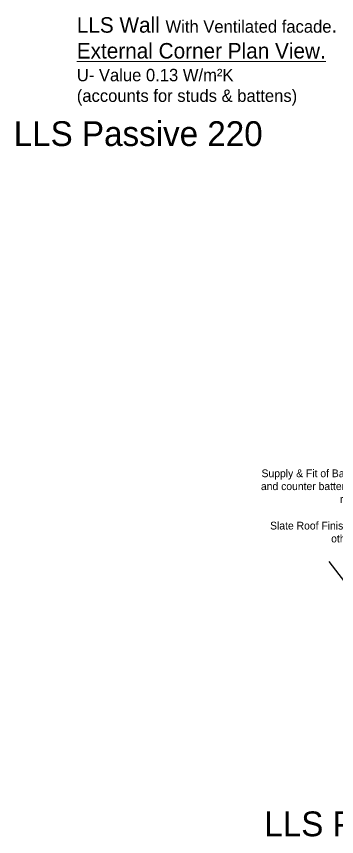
# Model space of a CAD drawing. Header units: millimetres. Extents: x -1562 to 49121, y -21091 to 0.
# Drawn here: x 41511 to 42543, y -9842 to -7194 of the extents above; entities that cross this region are included whole.
import ezdxf
from ezdxf import colors
from ezdxf.entities.mleader import LeaderData, LeaderLine
from ezdxf.math import Vec2, Vec3

# ---------------------------------------------------------------- set-up
doc = ezdxf.new("R2010")
doc.units = ezdxf.units.MM
doc.header["$MEASUREMENT"] = 0
doc.layers.add('A00002 Title Text', color=2, linetype='Continuous')
doc.layers.add('H001_HATCH', color=252, linetype='Continuous')
doc.layers.add('LLS_Text', color=6, linetype='Continuous', lineweight=15)
doc.styles.add('Century Gothic', font='GOTHIC.TTF')
doc.styles.add('GENERATED_STYLE_2', font='GOTHIC.TTF')

# ---------------------------------------------------------------- blocks, each defined once
blk = doc.blocks.new('_Dot')
at = {"color": 0, "linetype": 'ByBlock', "lineweight": -2}
blk.add_line((-0.5, 0), (-1, 0), dxfattribs=at)
at = {"color": 0, "linetype": 'ByBlock', "const_width": 0.5}
blk.add_lwpolyline([(-0.25, 0, 1), (0.25, 0, 1)], format="xyb", close=True, dxfattribs=at)

msp = doc.modelspace()

# ---------------------------------------------------------------- linework, layer by layer
at = {"layer": 'H001_HATCH', "color": 11}
msp.add_lwpolyline([(42518.9, -8953.4), (42662.7, -9140.7), (42713.1, -9102), (42652.4, -9193.5), (42689.7, -9176), (42867.8, -9408.1)], dxfattribs=at)

# ---------------------------------------------------------------- texts
at = {"layer": 'A00002 Title Text', "color": 1, "linetype": 'Continuous', "lineweight": 18, "insert": (41705.7, -7196.7, 0), "char_height": 40, "width": 1225.794, "attachment_point": 1, "style": 'GENERATED_STYLE_2'}
msp.add_mtext('{\\H1.25x;LLS Wall }With Ventilated facade{\\H1.25x;.\\P\\LExternal Corner Plan View. }\\PU- Value 0.13 W/m²K \\P(accounts for studs & battens)', dxfattribs=at)
at = {"layer": 'A00002 Title Text', "color": 6, "linetype": 'Continuous', "lineweight": 18, "char_height": 80, "width": 1332.322, "attachment_point": 4, "line_spacing_factor": 0.976119, "style": 'GENERATED_STYLE_2'}
for insert in [(41502.2, -7573.1), (42310.4, -9801.3)]:
    msp.add_mtext('LLS Passive 220', dxfattribs=dict(at, insert=insert))

# ---------------------------------------------------------------- leaders
at = {"layer": 'LLS_Text'}
ml = msp.add_multileader_mtext('Standard', dxfattribs=at)
ml.set_content('Supply & Fit of Battens and counter battens on rafter.', color=256, style='Century Gothic')
ml.set_leader_properties(color=11)
ml.set_arrow_properties(name='DOT')
ml.build(insert=Vec2(0, 0))
ml.multileader.update_dxf_attribs({"dogleg_length": 50, "arrow_head_size": 10})
ctx = ml.context
ctx.base_point, ctx.char_height, ctx.arrow_head_size, ctx.landing_gap_size, ctx.plane_origin = Vec3(42252.9, -8669.4), 25, 10, 20, Vec3(43898, -8343.9)
ctx.text_align_type = 2
notes = []
notes.append((ctx, [(1, (1, 1, 0), (42692.6, -8669.4), (-1, 0), 31.2, [(0, [(42905.3, -8832)], 0, [])])]))
ctx.mtext.insert, ctx.mtext.width, ctx.mtext.defined_height, ctx.mtext.alignment, ctx.mtext.flow_direction = Vec3(42641.5, -8656.6), 365.993, 96.1, 3, 5
ml = msp.add_multileader_mtext('Standard', dxfattribs=at)
ml.set_content('Slate Roof Finish by others.', color=256, style='Century Gothic')
ml.set_leader_properties(color=11)
ml.set_arrow_properties(name='DOT')
ml.build(insert=Vec2(0, 0))
ml.multileader.update_dxf_attribs({"dogleg_length": 50, "arrow_head_size": 10})
ctx = ml.context
ctx.base_point, ctx.char_height, ctx.arrow_head_size, ctx.landing_gap_size, ctx.plane_origin = Vec3(42290.7, -8838.2), 25, 10, 20, Vec3(43867.3, -8483.4)
ctx.text_align_type = 2
notes.append((ctx, [(1, (1, 1, 0), (42679.2, -8838.2), (-1, 0), 31.2, [(0, [(42745.1, -8872.4)], 0, [])])]))
ctx.mtext.insert, ctx.mtext.width, ctx.mtext.defined_height, ctx.mtext.alignment, ctx.mtext.flow_direction = Vec3(42628.1, -8825.5), 379.774, 96.1, 3, 5
for ctx, leaders in notes:
    for number, flags, end, landing, length, lines in leaders:
        leader = LeaderData()
        leader.index, (leader.has_last_leader_line, leader.has_dogleg_vector, leader.attachment_direction) = number, flags
        leader.last_leader_point, leader.dogleg_vector, leader.dogleg_length = Vec3(end), Vec3(landing), length
        for number, points, colour, breaks in lines:
            line = LeaderLine()
            line.index, line.vertices, line.color, line.breaks = number, Vec3.list(points), colors.encode_raw_color(colour), breaks
            leader.lines.append(line)
        ctx.leaders.append(leader)

doc.saveas('drawing.dxf')
